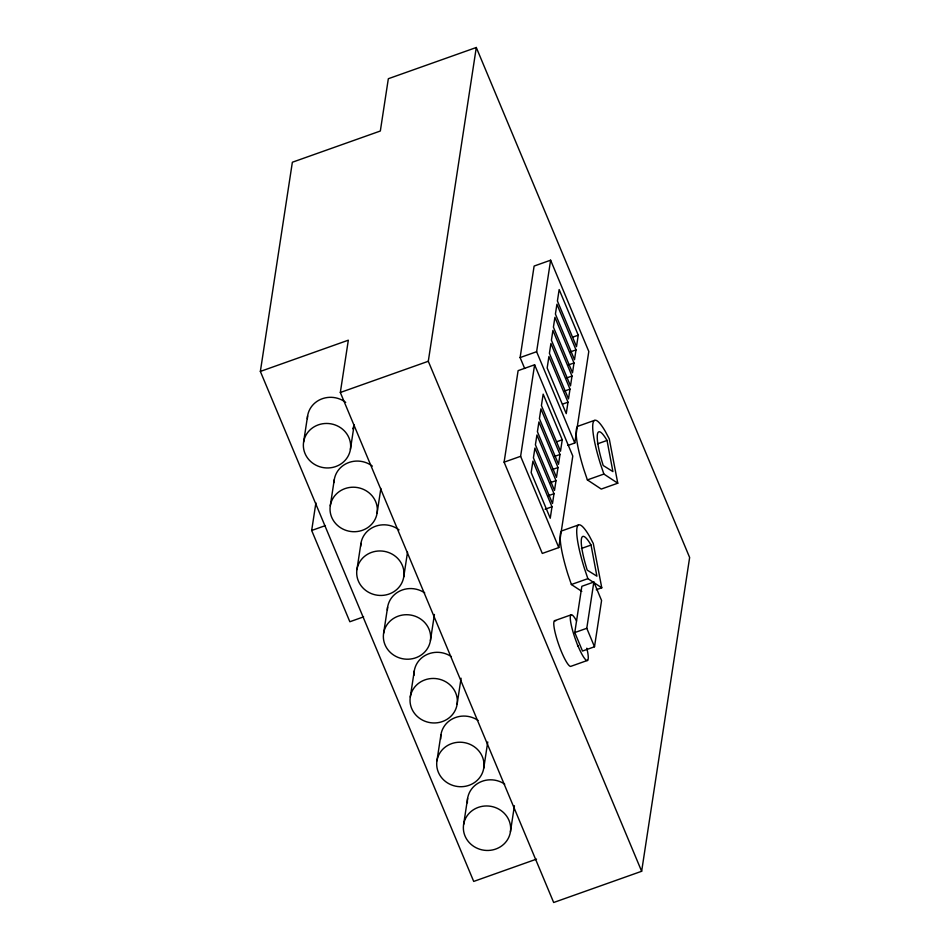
<?xml version="1.0" encoding="UTF-8"?>
<svg xmlns="http://www.w3.org/2000/svg" width="950" height="950" viewBox="0 0 950 950"><rect width="100%" height="100%" fill="white"/><g stroke="black" fill="none" stroke-linecap="round" stroke-linejoin="round"><path stroke-width="1.43" d="M260.359 371.426L292.363 162.236L380.332 131.017L388.336 78.719L476.294 47.5L689.641 557.508L641.642 871.281L553.672 902.5L340.326 392.492L348.329 340.195L260.359 371.426L473.706 881.422L536.536 859.121M303.608 442.047L307.61 415.898M363.601 616.859L349.849 621.739L311.671 530.468L315.899 502.871M330.279 505.804L334.281 479.655M350.419 449.374A23.691 22.218 8.7 0 0 318.298 424.864A23.691 22.218 8.7 0 0 312.324 462.887A23.691 22.218 8.7 0 0 350.419 449.374L354.196 424.674M356.939 569.549L360.941 543.4M377.091 513.119A23.691 22.218 8.7 0 0 344.957 488.621A23.691 22.218 8.7 0 0 338.996 526.644A23.691 22.218 8.7 0 0 377.091 513.119L380.867 488.431M383.61 633.294L387.612 607.157M641.642 871.281L428.296 361.273L476.294 47.5M403.75 576.876A23.691 22.218 8.7 0 0 371.628 552.366A23.691 22.218 8.7 0 0 365.667 590.389A23.691 22.218 8.7 0 0 403.75 576.876L407.526 552.176M410.281 697.051L414.283 670.902M430.421 640.621A23.691 22.218 8.7 0 0 398.299 616.123A23.691 22.218 8.7 0 0 392.326 654.146A23.691 22.218 8.7 0 0 430.421 640.621L434.423 614.472M436.941 760.796L440.942 734.647M457.093 704.377A23.691 22.218 8.7 0 0 424.959 679.867A23.691 22.218 8.7 0 0 418.997 717.891A23.691 22.218 8.7 0 0 457.093 704.377L461.082 678.229M504.106 462.163L518.106 370.642L534.612 364.788L572.791 456.059L558.79 547.58L542.296 553.434L504.106 462.163L520.612 456.309L534.612 364.788M524.673 368.469L520.113 357.568L534.114 266.059L550.62 260.193L588.798 351.464L574.798 442.985L567.922 445.431M463.612 824.553L467.614 798.404M574.798 442.985L536.619 351.714L550.62 260.193M483.752 768.123A23.691 22.218 8.7 0 0 451.63 743.624A23.691 22.218 8.7 0 0 445.669 781.648A23.691 22.218 8.7 0 0 483.752 768.123L487.754 741.974M551.997 506.777L550.252 518.225L531.157 472.589L532.914 461.142L551.997 506.777L545.122 509.224M554.004 493.703L552.496 503.512L533.413 457.876L534.909 448.079L554.004 493.703L548.494 495.662M555.999 480.641L554.503 490.438L535.408 444.802L536.916 435.005L555.999 480.641L550.501 482.588M558.006 467.566L556.498 477.363L537.415 431.728L538.911 421.931L558.006 467.566L552.496 469.514M560.001 454.492L558.505 464.289L539.41 418.653L540.906 408.856L560.001 454.492L554.503 456.439M562.246 439.779L560.5 451.214L541.417 405.579L543.163 394.143L562.246 439.779L556.747 441.726M568.005 402.194L566.247 413.63L547.164 367.994L548.91 356.559L568.005 402.194L562.495 404.142M570 389.12L568.504 398.917L549.409 353.293L550.917 343.484L570 389.12L564.502 391.067M572.007 376.046L570.499 385.854L551.416 340.219L552.912 330.41L572.007 376.046L566.497 377.993M574.002 362.971L572.506 372.78L553.411 327.144L554.907 317.336L574.002 362.971L568.504 364.919M575.997 349.897L574.501 359.706L555.418 314.07L556.914 304.261L575.997 349.897L570.499 351.844M578.253 335.184L576.496 346.631L557.413 300.996L559.158 289.548L578.253 335.184L572.755 337.143M510.423 831.879A23.691 22.218 8.7 0 0 478.301 807.369A23.691 22.218 8.7 0 0 472.328 845.393A23.691 22.218 8.7 0 0 510.423 831.879L514.425 805.731M574.774 632.557L581.851 586.293L593.857 582.029L601.576 600.507L594.498 646.772L582.504 651.035L574.774 632.557L586.779 628.294L593.857 582.029M576.543 620.979L575.914 619.78A24.249 4.18 70.5 0 0 570.261 617.571A24.249 4.18 70.5 0 0 575.736 640.146L577.956 646.226L577.671 645.121M340.326 392.492L428.296 361.273M520.113 357.568L536.619 351.714M594.261 420.446L577.766 426.301A54.494 9.381 70.5 0 0 583.894 469.633L587.385 479.916L601.255 489.072L617.761 483.206L609.271 438.876L605.34 431.442A54.494 9.381 70.5 0 0 600.4 463.778L603.891 474.062L617.761 483.206M311.671 530.468L325.423 525.587M597.419 443.876L607.038 440.456L612.904 471.58L603.202 465.524A42.251 7.279 70.5 0 1 607.038 440.456M587.385 479.916L603.891 474.062M578.265 525.029L561.759 530.896A54.494 9.381 70.5 0 0 567.898 574.227L571.378 584.511L581.792 591.375M581.412 548.471L591.043 545.051L596.897 576.175L587.207 570.119A42.251 7.279 70.5 0 1 591.043 545.051M571.378 584.511L587.884 578.657L601.766 587.801L596.256 589.748M554.479 620.742L570.974 614.887M587.563 660.393L571.057 666.259A24.249 4.18 70.5 0 1 558.173 643.008A24.249 4.18 70.5 0 1 555.667 620.873M520.612 456.309L558.79 547.58M586.779 628.294L594.498 646.772M587.884 578.657L584.404 568.361A54.494 9.381 70.5 0 1 589.344 536.038L593.275 543.471L601.766 587.801M353.768 426.063A23.691 22.218 8.7 0 1 352.735 428.782M307.361 418.796A23.691 22.218 8.7 0 1 320.874 399.273A23.691 22.218 8.7 0 1 345.705 402.384M334.032 482.553A23.691 22.218 8.7 0 1 347.546 463.03A23.691 22.218 8.7 0 1 372.364 466.129M360.691 546.298A23.691 22.218 8.7 0 1 374.205 526.775A23.691 22.218 8.7 0 1 399.036 529.886M387.363 610.043A23.691 22.218 8.7 0 1 400.33 590.769A23.691 22.218 8.7 0 1 424.721 592.919M414.058 675.26A23.691 22.218 8.7 0 1 426.301 654.847A23.691 22.218 8.7 0 1 451.381 656.664M440.729 739.017A23.691 22.218 8.7 0 1 452.972 718.604A23.691 22.218 8.7 0 1 478.052 720.421M467.388 802.762A23.691 22.218 8.7 0 1 479.643 782.349A23.691 22.218 8.7 0 1 504.723 784.166M586.815 648.197A24.249 4.18 70.5 0 1 586.874 660.499A24.249 4.18 70.5 0 1 578.004 645.941"/></g></svg>
